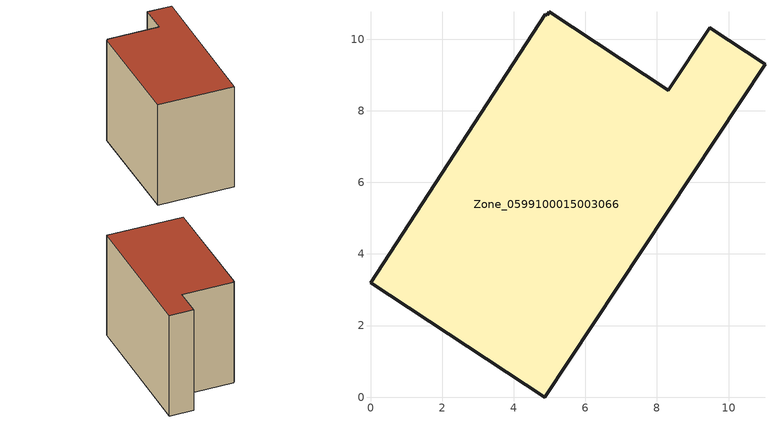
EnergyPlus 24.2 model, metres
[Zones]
Zone_0599100015003066
 floor ground (C_G): 4.86,0 0,3.2 4.88,10.7 4.93,10.67 4.99,10.76 8.32,8.57 9.47,10.32 11.02,9.3 z0.86
 wall outside (C_F): 0,3.2 4.86,0 11.02,9.3 9.47,10.32 8.32,8.57 4.99,10.76 4.93,10.67 4.88,10.7 0,3.2 z0.86:9.31
 roof outside (C_R): 4.99,10.76 4.93,10.67 4.88,10.7 0,3.2 4.86,0 11.02,9.3 9.47,10.32 8.32,8.57 z9.31
[BUILDING]
Pand.0599100015003066: North Axis=0; Terrain=City; Loads Convergence Tolerance Value=0.04; Temperature Convergence Tolerance Value=0.4; Solar Distribution=FullExterior; Maximum Number of Warmup Days=25; Minimum Number of Warmup Days=1
[Site:Location]
Rotterdam.The.Hague.AP_ZH_NLD Design_Conditions: Latitude=51.96; Longitude=4.45; Time Zone=1; Elevation=-4.5
[SITE:GROUNDTEMPERATURE:BUILDINGSURFACE]
18, 18, 18, 18, 18, 18, 18, 18, 18, 18, 18, 18
[MATERIAL] Thermal Absorptance=0.9; Solar Absorptance=0.7; Visible Absorptance=0.7
Name | Roughness | Thickness | Conductivity | Density | Specific Heat
G.TI.1965-1974 | MediumSmooth | 0.15 | 0.882353 | 540 | 1210
F.TI.1965-1974 | Rough | 0.3 | 0.697674 | 1920 | 840
R.TI.1965-1974 | MediumRough | 0.2 | 0.232558 | 1500 | 1000
[CONSTRUCTION]
C_G: G.TI.1965-1974
C_F: F.TI.1965-1974
C_R: R.TI.1965-1974
[ZONE]
Zone_0599100015003066: Type=1; Multiplier=1; Ceiling Height=Autocalculate; Volume=Autocalculate; Floor Area=autocalculate; Part of Total Floor Area=Yes
[ZONEINFILTRATION:DESIGNFLOWRATE]
Infil_Zone_0599100015003066: Zone or ZoneList or Space or SpaceList=Zone_0599100015003066; Schedule=AlwaysOn; Design Flow Rate Calculation Method=Flow/Area; Flow Rate per Floor Area=0.003; Constant Term Coefficient=1; Temperature Term Coefficient=0; Velocity Term Coefficient=0; Velocity Squared Term Coefficient=0
[HVACTEMPLATE:ZONE:IDEALLOADSAIRSYSTEM]
Zone_0599100015003066: Maximum Heating Supply Air Temperature=50; Minimum Cooling Supply Air Temperature=13; Maximum Heating Supply Air Humidity Ratio=0.0156; Minimum Cooling Supply Air Humidity Ratio=0.0077; Heating Limit=NoLimit; Cooling Limit=NoLimit; Dehumidification Control Type=ConstantSensibleHeatRatio; Cooling Sensible Heat Ratio=0.7; Dehumidification Setpoint=60; Humidification Control Type=None; Humidification Setpoint=30; Outdoor Air Method=None; Outdoor Air Flow Rate per Person=0.00944; Outdoor Air Flow Rate per Zone Floor Area=0; Outdoor Air Flow Rate per Zone=0; Demand Controlled Ventilation Type=None; Outdoor Air Economizer Type=NoEconomizer; Heat Recovery Type=None; Sensible Heat Recovery Effectiveness=0.7; Latent Heat Recovery Effectiveness=0.65
[ZONECONTROL:THERMOSTAT]
ThermostatControl_Zone_0599100015003066: Zone or ZoneList=Zone_0599100015003066; Control Type Schedule=DualSetpointControlType; Control 1=Thermostat_Zone_0599100015003066; Temperature Difference Between Cutout And Setpoint=0
[THERMOSTATSETPOINT:DUALSETPOINT]
Thermostat_Zone_0599100015003066: Heating Setpoint Temperature Schedule=HeatingSetpoint_Zone_0599100015003066; Cooling Setpoint Temperature Schedule=CoolingSetpoint_Zone_0599100015003066
[SCHEDULE:COMPACT]
HeatingSetpoint_Zone_0599100015003066: Through: 12/31, For: AllDays, Until: 24:00, 21
CoolingSetpoint_Zone_0599100015003066: Through: 12/31, For: AllDays, Until: 24:00, 24
DualSetpointControlType: Through: 12/31, For: AllDays, Until: 24:00, 4
AlwaysOn: Through: 12/31, For: AllDays, Until: 24:00, 1
